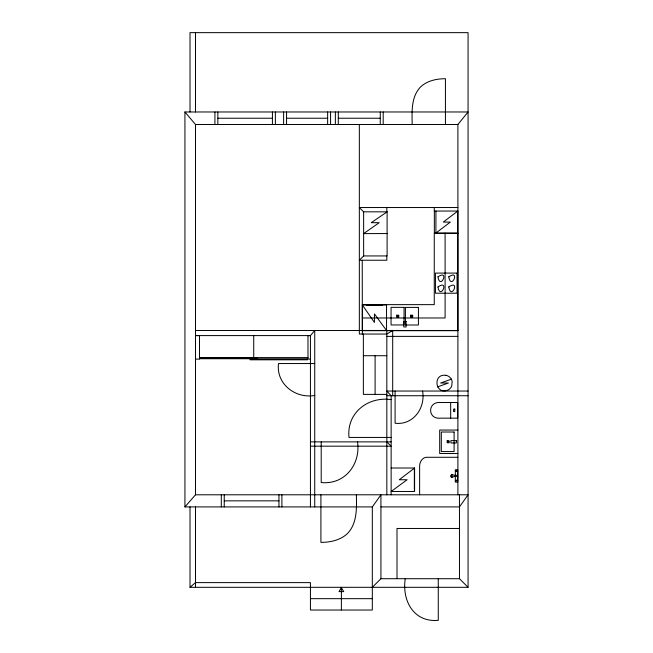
<?xml version="1.0" encoding="UTF-8"?>
<svg xmlns="http://www.w3.org/2000/svg" width="653" height="653" viewBox="0 0 653 653"><rect width="100%" height="100%" fill="white"/><g stroke="black" fill="none" stroke-linecap="round" stroke-linejoin="round"><path stroke-width="0.98" d="M190.015 506.916L190.015 587.308L195.492 582.615L310.436 582.615L310.436 610.033L372.324 610.033L372.324 506.916L380.928 494.794L380.928 578.705L372.324 587.308M457.9 494.794L457.9 124.486L468.07 111.973L184.93 111.973L184.93 506.916L372.324 506.916M184.93 506.916L195.492 494.794L195.492 124.486L184.93 111.973M457.9 207.532L359.338 207.532L363.639 211.833L387.098 211.825L387.107 255.935L363.639 255.935L359.338 260.237L386.829 260.237L386.829 255.935M414.59 468.013L399.269 479.743L407.162 479.743L391.131 491.472L414.59 491.472L414.59 468.013L391.131 468.013M435.796 233.113L450.341 222.077L443.305 222.077L457.81 211.05L457.875 330.516L195.492 330.516M387.098 211.866L371.231 222.681L379.205 222.681L363.639 233.611L387.107 233.545M451.55 379.107L440.604 383.017L448.423 383.017L437.477 386.927M308.004 335.626L310.436 335.593L314.738 330.516L314.738 506.916M310.436 359.085L308.004 359.117L307.963 335.618M450.676 402.509L440.604 402.55C427.348 401.073 427.242 419.732 440.604 418.149L457.704 418.149L457.704 402.509L450.676 402.509L450.676 418.149M217.849 118.234L272.423 118.234M286.553 118.234L327.643 118.234M338.295 118.234L380.258 118.234M195.492 124.486L457.9 124.486M457.9 211.05L434.261 211.05L434.261 207.532M457.81 233.113L434.351 233.113L434.351 211.05M457.9 233.284L434.261 233.284L434.261 304.641L362.342 304.641L362.342 334.034M366.455 305.106L382.511 305.106M362.342 317.978L445.101 317.978L445.101 233.113M457.9 330.467L362.342 330.467L362.235 260.237M362.342 330.687L457.9 330.687M386.829 336.377L457.9 336.377M363.37 355.722L386.829 355.722M199.492 357.599L307.963 357.599M199.492 357.754L256.931 357.754L256.931 358.726L199.492 358.726M314.738 363.55L278.513 363.55C275.974 384.021 295.425 398.828 314.738 395.465M468.07 391.041L386.829 391.041L391.131 395.734L391.131 494.794M386.829 394.388L363.37 394.388L363.37 334.034M386.829 395.734L468.07 395.734M391.131 399.612C367.884 396.289 346.449 412.957 349.004 437.437L391.131 437.437M457.9 430.066L439.698 430.066L439.698 453.525L457.9 453.525M310.436 441.877L391.131 441.877M310.436 446.179L391.131 446.179L386.829 441.877M457.859 457.288L426.017 457.288C422.099 457.892 419.814 461.891 419.618 465.581L419.618 494.786M455.321 470.984L457.704 470.984M457.704 475.36L454.341 475.36L451.852 474.282L450.668 475.768L450.75 476.706L451.852 477.49L454.341 476.421L457.704 476.421M455.321 480.796L457.704 480.755M195.492 494.794L468.07 494.794L459.467 506.916L380.928 506.908M224.24 500.851L278.962 500.851M459.467 528.465L397.008 528.465L397.008 578.705M380.928 578.705L459.467 578.705L468.07 587.308L468.07 32.65L190.015 32.65L190.015 111.973M190.015 587.308L468.07 587.308M310.436 598.67L372.324 598.67M195.492 359.085L199.492 359.117L199.492 335.618L195.492 335.593L310.436 335.593L310.436 506.916M446.089 375.353C432.596 373.124 434.906 395.032 447.558 390.225A7.852 7.852 0 0 0 451.721 386.062L452.17 381.442A7.852 7.852 0 0 0 446.064 375.304M459.467 494.794L459.467 578.705M455.321 475.36L455.321 469.736L457.704 469.736L457.704 482.085L455.321 482.085L455.321 476.421M454.578 475.36L454.578 476.421M445.428 124.486L445.428 78.719C436.53 78.711 427.111 80.719 420.483 87.029C410.957 96.971 412.002 111.81 412.165 124.486M438.269 578.705L438.269 620.35C413.61 622.554 401.897 600.646 405.235 578.705M435.918 211.05L435.918 233.113M422.573 391.041C425.691 407.896 413.235 425.495 395.089 423.217L395.089 391.041M414.353 469.066L414.353 490.411M392.698 395.734L392.698 330.516L386.829 334.034L359.338 334.034L359.338 124.486M386.829 207.532L386.829 211.833M386.829 330.516L386.829 494.794M383.189 111.973L383.189 124.486M380.258 111.973L380.258 124.486M375.1 355.722L375.1 394.388M363.639 211.825L363.639 255.935M357.55 441.877C360.774 464.259 344.817 484.991 321.203 482.534L321.203 441.877M356.375 494.794C356.628 507.952 357.346 523.241 347.502 533.509C340.433 540.227 330.394 542.382 320.909 542.374L320.909 494.794M341.38 587.308L341.38 610.033M338.295 111.973L338.295 124.486M335.364 111.973L335.364 124.486M330.573 111.973L330.573 124.486M327.643 111.973L327.643 124.486M286.553 111.973L286.553 124.486M283.622 111.973L283.622 124.486M281.892 494.794L281.892 506.916M278.962 494.794L278.962 506.916M275.362 111.973L275.362 124.486M272.423 111.973L272.423 124.486M253.723 335.618L253.723 357.599M224.24 494.794L224.24 506.916M221.302 494.794L221.302 506.916M217.849 111.973L217.849 124.486M214.919 111.973L214.919 124.486M195.492 32.65L195.492 111.973M195.492 506.916L195.492 587.308M437.967 276.848C440.302 290.773 449.884 268.816 437.967 276.848M437.967 286.936C440.31 300.862 449.884 278.896 437.967 286.936M448.774 276.848C451.117 290.773 460.7 268.816 448.774 276.848M448.774 286.936C451.117 300.862 460.692 278.896 448.774 286.936M456.325 471.482C457.018 472.143 456.423 470.25 456.325 471.482M456.537 480.632L456.3 480.167L456.537 480.632M451.517 474.764C450.627 479.988 453.598 475.384 451.517 474.764M396.836 315.195L396.836 317.129L398.771 317.129L398.771 315.195L396.836 315.195M397.253 315.611L397.253 316.713L398.363 316.713L398.363 315.611L397.253 315.611M410.753 315.195L410.753 317.129L412.688 317.129L412.688 315.195L410.753 315.195M411.161 315.611L411.161 316.713L412.272 316.713L412.272 315.611L411.161 315.611M447.166 440.824L447.166 442.758L449.101 442.758L449.101 440.824L447.166 440.824M447.583 441.24L447.583 442.342L448.684 442.342L448.684 441.24L447.583 441.24M341.38 587.7L339.029 591.61L343.723 591.61L341.38 587.7M457.051 273.085L435.445 273.085L435.445 293.205L457.051 293.205L457.051 273.085M386.543 304.935L362.342 304.935L374.438 322.451L374.438 313.93L386.543 330.508L386.543 304.935M404.06 307.367L391.057 307.367L391.057 324.957L404.06 324.957L404.06 307.367M418.426 307.408L405.423 307.408L405.423 324.998L418.426 324.998L418.426 307.408M406.109 321.48L403.766 321.48L403.766 326.957L406.109 326.957L406.109 321.48M307.49 358.832L250.05 358.832L250.05 359.803L307.49 359.803L307.49 358.832M454.782 409.088L453.598 409.088L453.598 411.57L454.782 411.57L454.782 409.088M454.104 432.017L441.306 432.017L441.306 451.566L454.104 451.566L454.104 432.017M456.382 440.62L450.913 440.62L450.913 442.963L456.382 442.963L456.382 440.62"/></g></svg>
